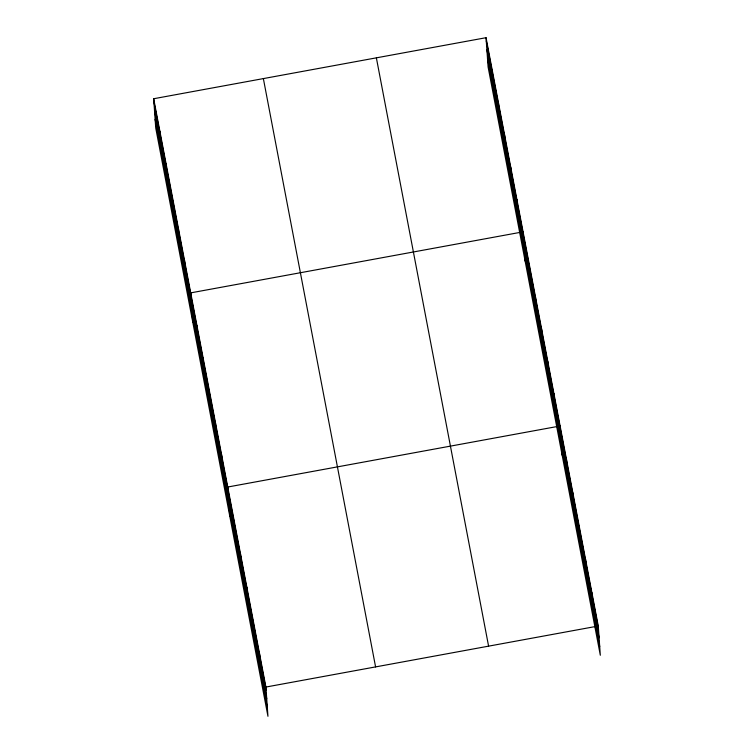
<?xml version="1.0" encoding="UTF-8"?>
<svg xmlns="http://www.w3.org/2000/svg" width="754" height="754" viewBox="0 0 754 754"><rect width="100%" height="100%" fill="white"/><g stroke="black" fill="none" stroke-linecap="round" stroke-linejoin="round"><path stroke-width="1.13" d="M153.684 98.736L265.908 687.045L267.953 716.3L155.729 127.992L153.684 98.736L486.047 37.7L598.271 626.009L600.316 655.264L488.092 66.955L486.047 37.7M519.657 232.468L190.715 292.872L192.76 322.128M556.688 426.613L227.755 487.018L229.8 516.273M265.908 687.045L594.849 626.64M486.264 40.857L598.497 629.175M486.867 49.472L599.1 637.78M487.489 58.341L599.713 646.659M376.369 57.841L488.592 646.15M263.363 78.595L375.586 666.904M153.901 101.894L266.134 690.202M154.504 110.508L266.737 698.817M155.126 119.377L267.35 707.686M591.918 592.672L592.135 595.83M585.556 559.336L585.773 562.493M579.195 526L579.411 529.157M572.833 492.664L573.059 495.821M566.471 459.318L566.697 462.485M560.118 425.982L562.164 455.237M553.945 393.626L554.162 396.793M547.772 361.27L547.988 364.427M541.598 328.914L541.815 332.071M535.425 296.558L535.651 299.715M529.251 264.202L529.478 267.359M523.078 231.846L525.123 261.101M516.905 199.49L517.131 202.647M510.731 167.124L510.958 170.291M504.558 134.768L504.784 137.935M498.394 102.412L498.611 105.579M492.221 70.056L492.437 73.213M259.546 653.709L259.772 656.866M253.193 620.372L253.41 623.53M246.831 587.036L247.048 590.194M240.469 553.69L240.696 556.857M234.108 520.354L234.334 523.521M221.582 454.662L221.799 457.819M215.408 422.306L215.625 425.463M209.235 389.95L209.452 393.107M203.062 357.594L203.278 360.751M196.888 325.238L197.114 328.395M184.542 260.516L184.768 263.683M178.368 228.16L178.594 231.327M172.195 195.804L172.421 198.962M166.031 163.448L166.248 166.606M159.857 131.092L160.074 134.25"/></g></svg>
